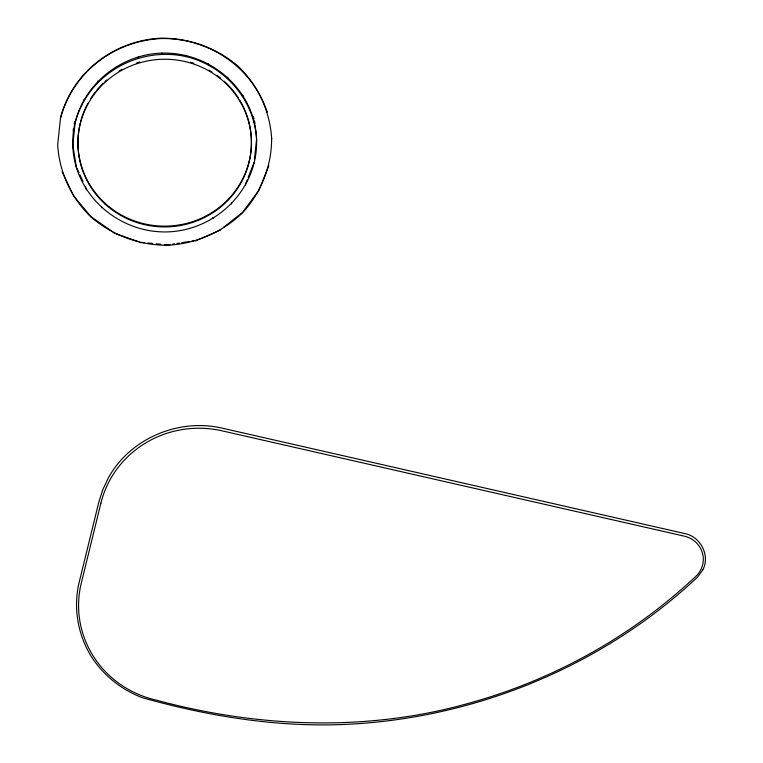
<?xml version="1.0" encoding="UTF-8"?>
<svg xmlns="http://www.w3.org/2000/svg" width="763" height="763" viewBox="0 0 763 763"><rect width="100%" height="100%" fill="white"/><g stroke="black" fill="none" stroke-linecap="round" stroke-linejoin="round"><path stroke-width="1.14" d="M60.525 117.807L57.683 144.665C59.247 172.266 71.321 198.094 91.217 217.236C112.533 235.529 139.724 245.324 167.774 245.295C195.767 243.683 222.319 232.314 242.51 212.801C261.232 192.514 271.723 166.019 271.638 138.389L271.647 138.78C270.083 111.179 258.008 85.361 238.104 66.209C216.797 47.916 189.606 38.121 161.556 38.15C114.469 40.201 72.647 71.817 60.525 117.807L60.525 118.189C72.657 72.208 114.479 40.592 161.556 38.541C208.709 37.835 252.334 66.944 267.193 112.132L267.193 111.741M72.752 144.617C71.569 95.299 113.439 54.564 161.994 53.095C210.569 51.731 254.794 89.91 256.578 139.219L256.597 140.382C257.789 189.701 215.919 230.436 167.355 231.904C118.78 233.268 74.564 195.09 72.781 145.781L72.752 144.617L76.596 168.671M72.781 145.781L75.194 121.536M254.499 158.838L256.578 139.219M702.818 569.904C710.372 555.569 700.587 536.647 684.907 533.585L222.386 428.205C178.904 417.895 130.053 438.382 108.413 477.81L102.757 489.732L98.837 502.092L79.19 582.188C73.048 607.567 77.74 635.093 91.722 657.124L91.789 657.229C103.835 675.799 121.946 690.067 142.652 697.802C203.902 714.941 267.269 725.823 331.047 724.85C465.707 722.342 598.812 669.59 697.268 577.41L702.761 570.018M75.222 122.7C87.363 74.793 138.294 45.914 185.895 56.586C224.57 65.523 255.119 100.373 256.597 140.382M246.029 182.91L247.307 179.658M248.156 177.483L254.136 162.3L254.155 163.463M223.549 227.355L242.5 212.41L258.857 190.502L268.805 165.647M164.293 244.57L170.063 244.551M172.362 244.189L174.66 243.826M176.959 243.464L179.257 243.101M181.556 242.748L189.606 241.48M191.904 241.118L194.203 240.755M144.608 242.653L139.982 242.586M148.079 242.996L152.705 243.445M156.186 243.778L160.812 244.236M138.885 241.804L113.868 233.02M112.914 231.971L91.207 216.854L73.563 195.938L62.137 171.704M77.073 168.566L79.037 172.8M80.02 174.918L82.967 181.26M85.418 186.544L86.429 189.825M252.753 116.329L252.782 117.492M245.6 183.997L245.619 185.161M242.93 95.175L242.949 96.338M231.542 202.815L231.571 203.979M227.775 77.206L227.794 78.37M220.85 229.882L195.357 240.965M212.934 217.493L212.953 218.657M208.309 63.653L208.337 64.817M185.876 55.422L185.895 56.586M161.994 53.095L162.023 54.259M138.303 56.824L138.322 57.988M116.396 66.343L116.424 67.506M101.565 206.63L101.584 207.794M97.788 81.021L97.807 82.185M83.73 99.839L83.758 101.002M73.153 131.055A91.951 88.861 -1.1 0 1 73.429 128.737M74.173 124.121A91.951 88.861 -1.1 0 1 74.64 121.851M253.373 116.605A91.951 88.861 -1.1 0 1 253.974 118.847M254.508 121.117A91.951 88.861 -1.1 0 1 254.985 123.406M239.725 100.172A86.753 83.835 -1.1 0 1 177.312 225.228A86.753 83.835 -1.1 0 1 80.268 123.072M80.544 121.966A86.753 83.835 -1.1 0 1 87.764 103.625M90.692 98.627A86.753 83.835 -1.1 0 1 95.423 91.913M96.891 90.072A86.753 83.835 -1.1 0 1 103.234 83.205M104.932 81.593A86.753 83.835 -1.1 0 1 106.696 80.02M119.133 71.007A86.753 83.835 -1.1 0 1 122.204 69.261M136.405 63.081A86.753 83.835 -1.1 0 1 139.801 62.022M190.426 62.223A86.753 83.835 -1.1 0 1 193.84 63.319M208.948 70.158A86.753 83.835 -1.1 0 1 212 71.989M216.911 75.308A86.753 83.835 -1.1 0 1 220.66 78.198M224.208 81.26A86.753 83.835 -1.1 0 1 238.514 98.208M100.897 503.151L81.288 583.123A100.602 97.225 -1.1 0 0 155.967 700.053C256.263 727.215 363.302 731.965 464.104 704.564A538.115 520.023 -1.1 0 0 695.808 576.408A24.626 23.796 -1.1 0 0 702.418 552.994A24.626 23.796 -1.1 0 0 684.354 536.17L221.995 430.828A100.602 97.225 -1.1 0 0 100.897 503.151M105.151 204.131A86.753 83.835 -1.1 0 0 249.1 162.309A86.753 83.835 -1.1 0 0 139.81 62.795A86.753 83.835 -1.1 0 0 105.151 204.131"/></g></svg>
